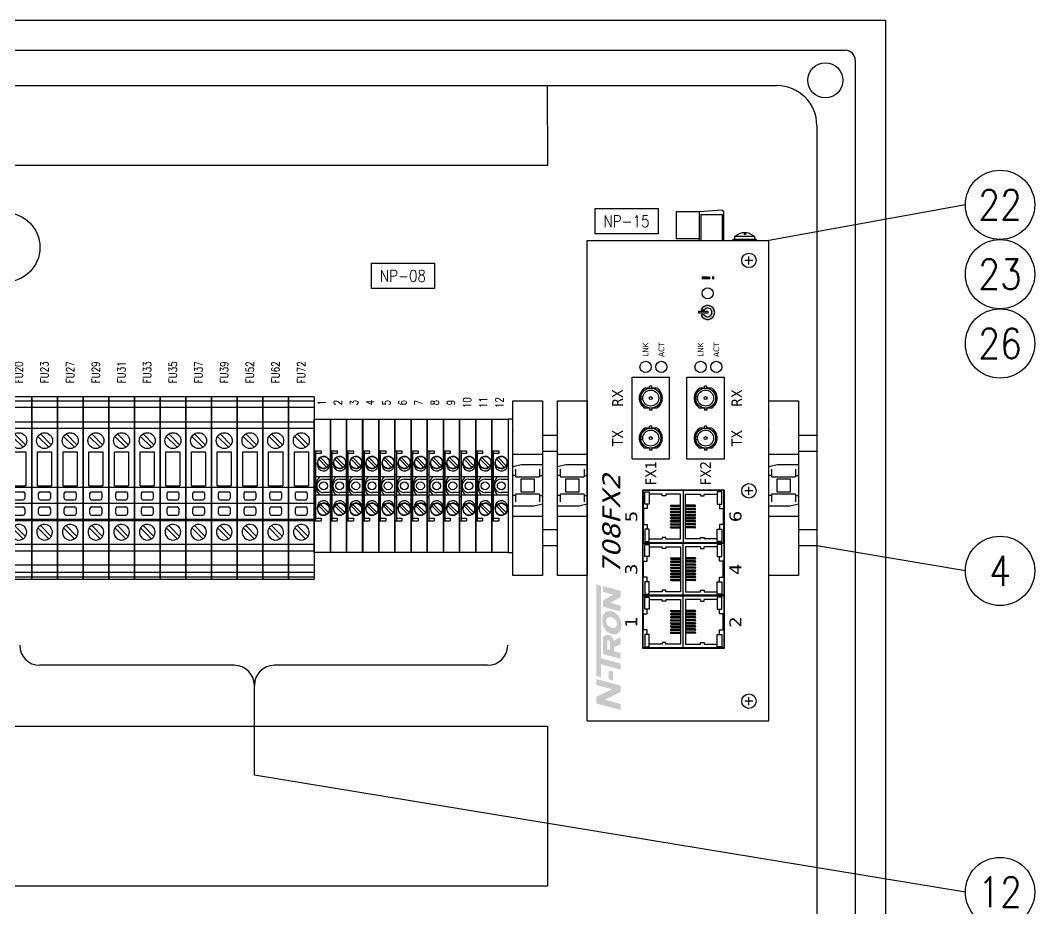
# Model space of a CAD drawing. Header units: inches. Extents: x -4 to 280, y -9 to 35.
# Drawn here: x 45.19 to 57.87, y 18.9 to 30 of the extents above; entities that cross this region are included whole.
import ezdxf
from ezdxf.enums import TextEntityAlignment as Align

# ---------------------------------------------------------------- set-up
doc = ezdxf.new("R2010")
doc.units = ezdxf.units.IN
doc.header["$LTSCALE"] = 0.5
doc.header["$MEASUREMENT"] = 0
doc.linetypes.add('DOT', pattern=[0.25, 0, -0.25])
for name, color, linetype in [('1', 7, 'Continuous'), ('MODEL', 7, 'Continuous'), ('PITEM', 20, 'Continuous'), ('WIRENO', 71, 'Continuous')]:
    doc.layers.add(name, color=color, linetype=linetype)
for name, color, linetype, lineweight in [('G-Anno-Std-Note', 151, 'Continuous', 25), ('G-Anno-Std-Note @ 4', 151, 'Continuous', 25), ('TERM_24VDC', 5, 'Continuous', 5)]:
    doc.layers.add(name, color=color, linetype=linetype, lineweight=lineweight)
doc.styles.add('N-TRON-A', font='tahoma.ttf')
doc.styles.add('Note', font='romans.shx', dxfattribs={"width": 0.75})
doc.styles.add('RomanS', font='romans.shx', dxfattribs={"width": 0.85})
doc.styles.add('WD', font='romans.shx')

# ---------------------------------------------------------------- blocks, each defined once
blk = doc.blocks.new('UK END_STOP')
at = {"layer": '1', "color": 7}
for p, q in [((0, 1.091), (0.373, 1.091)), ((0, -1.091), (0, 1.091)), ((0.373, 1.091), (0.373, -1.091)), ((0.373, 0.418), (0, 0.418)), ((0.104, 0.29), (0, 0.263)), ((0.373, 0.29), (0.104, 0.29)), ((0.039, 0.155), (0, 0.155)), ((0.039, 0.139), (0.039, 0.235)), ((0.039, 0.139), (0.334, 0.139)), ((0.334, 0.235), (0.334, 0.139)), ((0.334, 0.155), (0.373, 0.155)), ((0.104, 0.114), (0.269, 0.114)), ((0.104, -0.051), (0.104, 0.114)), ((0.269, 0.114), (0.269, -0.051)), ((0.039, -0.092), (0, -0.092)), ((0.334, -0.076), (0.039, -0.076)), ((0.039, -0.173), (0.039, -0.076)), ((0.269, -0.051), (0.104, -0.051)), ((0.334, -0.076), (0.334, -0.173)), ((0.334, -0.092), (0.373, -0.092)), ((0.269, -0.228), (0, -0.228)), ((0.373, -0.2), (0.269, -0.228)), ((0.373, -0.355), (0, -0.355)), ((0.373, -1.091), (0, -1.091))]:
    blk.add_line(p, q, dxfattribs=at)
at = {"layer": '1', "color": 7, "linetype": 'DOT'}
blk.add_point((0, 0.714), dxfattribs=at)
blk = doc.blocks.new('UK 3 N')
at = {"layer": '1', "color": 7}
for p, q in [((0, 0.436), (0.086, 0.436)), ((0.022, -0.436), (0.022, 0.436)), ((0.086, 0.405), (0.022, 0.405)), ((0.086, 0.436), (0.086, 0.405)), ((0.04, 0.262), (0.04, 0.292)), ((0.159, 0.231), (0.057, 0.333)), ((0.077, 0.353), (0.179, 0.251)), ((0.192, 0.244), (0.192, 0.309)), ((0.022, 0.137), (0, 0.137)), ((0.202, 0.112), (0.022, 0.112)), ((0.033, 0.057), (0.033, -0.057)), ((0.117, 0.085), (0.202, 0.085)), ((0.022, -0.112), (0.202, -0.112)), ((0.202, -0.085), (0.117, -0.085)), ((0, -0.137), (0.022, -0.137)), ((0.159, -0.353), (0.057, -0.251)), ((0.077, -0.231), (0.179, -0.333)), ((0.192, -0.309), (0.192, -0.244)), ((0.04, -0.292), (0.04, -0.262)), ((0, -0.436), (0.086, -0.436)), ((0.022, -0.405), (0.086, -0.405)), ((0.086, -0.405), (0.086, -0.436))]:
    blk.add_line(p, q, dxfattribs=at)
blk.add_lwpolyline([(0, -0.833), (0, 0.833), (0.202, 0.833), (0.202, -0.833)], close=True, dxfattribs=at)
for centre, radius in [((0.118, 0.292), 0.0745), ((0.117, 0), 0.049), ((0.118, -0.292), 0.0745)]:
    blk.add_circle(centre, radius, dxfattribs=at)
for centre, radius, start, end in [((0.117, 0.292), 0.0769, 12.9612, 347.0388), ((0.117, 0.262), 0.0769, 180, 347.0388), ((0.116, 0.039), 0.0843, 120.6312, 167.6192), ((0.117, 0), 0.0852, 90, 167.6908), ((0.117, 0), 0.0852, 192.3092, 270), ((0.116, -0.039), 0.0843, 192.3808, 239.3688), ((0.117, -0.262), 0.0769, 12.9612, 180), ((0.117, -0.292), 0.0769, 12.9612, 347.0388)]:
    blk.add_arc(centre, radius, start, end, dxfattribs=at)
at = {"layer": '1', "color": 7, "linetype": 'DOT'}
blk.add_point((0, 0.686), dxfattribs=at)
blk = doc.blocks.new('WD_WNH')
at = {"linetype": 'Continuous', "style": 'WD', "width": 0.8}
blk.add_attdef('WIRENO', text='', height=0.1, dxfattribs=at).set_placement((0, 0.062), align=Align.CENTER)
at = {"style": 'WD', "flags": 1}
for tag, p in [('W01USER', (0, 0.078)), ('W02USER', (0, 0.07)), ('W03USER', (0, 0.062)), ('W04USER', (0, 0.055)), ('W05USER', (0, 0.047)), ('W06USER', (0, 0.039)), ('W07USER', (0, 0.031)), ('W08USER', (0, 0.023)), ('W09USER', (0, 0.016)), ('W10USER', (0, 0.008))]:
    blk.add_attdef(tag, text='', height=0.005, dxfattribs=at).set_placement(p, align=Align.CENTER)
blk = doc.blocks.new('c3046485')
at = {"color": 7, "linetype": 'Continuous'}
for p, q in [((8.15, 16.3), (0, 16.3)), ((0, 15.1), (8.15, 15.1)), ((8.15, 12.9), (0, 12.9)), ((8.15, 8.31), (0, 8.31)), ((0, 6.34), (8.15, 6.34)), ((1.85, -1.15), (6.3, -1.15)), ((1.85, -11.95), (1.85, -1.15)), ((2.2, -15.88), (2.2, -14.28)), ((2.7, -13.78), (5.45, -13.78)), ((5.95, -14.28), (5.95, -15.88)), ((2.2, -20.73), (2.2, -19.13)), ((2.7, -16.38), (5.45, -16.38)), ((2.7, -18.63), (5.45, -18.63)), ((5.95, -19.13), (5.95, -20.73)), ((2.7, -21.23), (5.45, -21.23)), ((8.15, -22.58), (0, -22.58)), ((8.15, -23.05), (0, -23.05)), ((8.15, -30.54), (0, -30.54)), ((8.15, -37.1), (0, -37.1)), ((0, -40.82), (8.15, -40.82)), ((0, -41.5), (8.15, -41.5))]:
    blk.add_line(p, q, dxfattribs=at)
blk.add_circle((4.07, 2.42), 2.53, dxfattribs=at)
for centre, start, end in [((2.7, -14.28), 90, 180), ((2.7, -15.88), 180, 270), ((5.45, -14.28), 360, 90), ((5.45, -15.88), 270, 360), ((2.7, -19.13), 90, 180), ((5.45, -19.13), 360, 90), ((2.7, -20.73), 180, 270), ((5.45, -20.73), 270, 360)]:
    blk.add_arc(centre, 0.5, start, end, dxfattribs=at)
at = {"layer": '1', "color": 7, "linetype": 'Continuous'}
for p, q in [((0, -32.6), (0, 16.3)), ((8.15, 16.3), (8.15, -32.6)), ((1.96, 3.76), (5.41, 0.31)), ((6.19, 1.09), (2.74, 4.54)), ((6.3, -1.15), (6.3, -11.95)), ((8.15, -12.42), (0, -12.42)), ((1.85, -11.95), (6.3, -11.95)), ((8.15, -17.5), (0, -17.5)), ((1.96, -25.29), (5.41, -28.74)), ((6.19, -27.96), (2.74, -24.51)), ((8.15, -32.6), (0, -32.6)), ((0, -39.36), (0, -32.6)), ((8.15, -32.6), (8.15, -39.36)), ((0, -39.36), (8.15, -39.36)), ((0, -41.5), (0, -39.36)), ((8.15, -39.36), (8.15, -41.5))]:
    blk.add_line(p, q, dxfattribs=at)
for start, end in [(147.7076, 302.2924), (122.2924, 147.7076), (327.7076, 122.2924), (302.2924, 327.7076)]:
    blk.add_arc((4.07, -26.63), 2.5, start, end, dxfattribs=at)
at = {"layer": '1', "color": 7}
blk.add_point((0, 0), dxfattribs=at)
blk = doc.blocks.new('Anno_Circle')
at = {"color": 0, "linetype": 'ByBlock', "lineweight": -2}
blk.add_circle((0, 0), 1.155, dxfattribs=at)
at = {"color": 0, "linetype": 'ByBlock', "lineweight": -2, "style": 'Note', "width": 0.85}
blk.add_attdef('ID', text='', height=1, dxfattribs=at).set_placement((0, 0), align=Align.MIDDLE)
blk = doc.blocks.new('ADHESIVENAMEPLATE')
blk.add_lwpolyline([(40.804, 6.264), (40.017, 6.264), (40.017, 6.579), (40.804, 6.579)], close=True)
at = {"layer": 'PITEM', "style": 'RomanS', "width": 0.85}
blk.add_attdef('NP_NO', text='', height=0.145, dxfattribs=at).set_placement((40.41, 6.422), align=Align.MIDDLE)
blk = doc.blocks.new('A$C67D55CE1')
for p, q in [((-4.438, -0.2075), (-4.438, 0.8125)), ((-4.438, 0.8125), (-2.456, 0.8125)), ((-2.456, 0.8125), (-2.456, -0.2075)), ((-2.456, -0.2075), (-4.438, -0.2075))]:
    blk.add_line(p, q)
blk = doc.blocks.new('N-Tron_708fX2')
h = blk.add_hatch(color=256)
h.paths.add_polyline_path([(0.289, 5.073, 5.699547), (0.289, 5.133), (0.328, 5.133, -3.232288), (0.328, 5.073)])
h.paths.add_polyline_path([(0.258, 5.113), (0.258, 5.093), (0.371, 5.093), (0.371, 5.113)])
h = blk.add_hatch(color=256)
h.paths.add_polyline_path([(-1.02, 0.524), (-1.02, 0.449), (-0.824, 0.396), (-1.02, 0.302), (-1.02, 0.218), (-0.717, 0.137), (-0.717, 0.212), (-0.916, 0.266), (-0.717, 0.362), (-0.717, 0.442)])
h.paths.add_polyline_path([(-0.868, 0.632), (-0.868, 0.519), (-0.813, 0.504), (-0.813, 0.617)])
h.paths.add_polyline_path([(-1.02, 1.707), (-1.02, 0.562), (-0.961, 0.546), (-0.961, 0.707), (-0.717, 0.641), (-0.717, 0.717), (-0.961, 0.782), (-0.961, 1.691)])
h.paths.add_polyline_path([(-0.874, 1.074, 0.493296), (-0.939, 1.024), (-0.939, 0.836), (-0.717, 0.777), (-0.717, 0.849), (-0.796, 0.87), (-0.796, 0.922), (-0.717, 0.958), (-0.717, 1.046), (-0.799, 1.004, 0.269288), (-0.866, 1.072)], flags=17)
h.paths.add_polyline_path([(-0.87, 1.008), (-0.867, 1.008, -0.33932), (-0.849, 0.985), (-0.849, 0.885), (-0.885, 0.894), (-0.885, 0.997, -0.493296)], flags=16)
h.paths.add_polyline_path([(-0.825, 1.37, 0.218114), (-0.906, 1.36, 0.049332), (-0.921, 1.347, 0.057239), (-0.929, 1.335, 0.12181), (-0.945, 1.269), (-0.945, 1.249, 0.149965), (-0.912, 1.141, 0.163242), (-0.828, 1.085), (-0.821, 1.083, 0.134016), (-0.774, 1.083, 0.092934), (-0.753, 1.093, 0.128777), (-0.718, 1.137, 0.055448), (-0.714, 1.15, 0.10417), (-0.715, 1.254, 0.247324)])
h.paths.add_polyline_path([(-0.864, 1.296, -0.154348), (-0.819, 1.29, -0.133963), (-0.774, 1.253, -0.120078), (-0.764, 1.228, -0.095581), (-0.766, 1.191, -0.303317), (-0.798, 1.162, -0.138452), (-0.845, 1.171, -0.150649), (-0.882, 1.202, -0.07291), (-0.894, 1.228, -0.126618), (-0.895, 1.261, -0.255653)], flags=16)
h.paths.add_polyline_path([(-0.939, 1.685), (-0.939, 1.613), (-0.808, 1.577), (-0.939, 1.505), (-0.939, 1.428), (-0.717, 1.368), (-0.717, 1.441), (-0.846, 1.475), (-0.717, 1.547), (-0.717, 1.625)], flags=17)
at = {"linetype": 'Continuous'}
for p, q in [((-0.025, 6.361), (-0.025, 6.025)), ((0.265, 6.361), (-0.025, 6.361)), ((0.55, 6.379), (0.265, 6.361)), ((0.265, 6.361), (0.265, 6)), ((0.55, 6.379), (0.57, 6.359)), ((0.57, 6.359), (0.57, 6)), ((0.285, 6.325), (0.285, 6)), ((0.285, 6.325), (0.55, 6.325)), ((0.55, 6.325), (0.55, 6)), ((0.825, 6.099), (0.825, 6.077)), ((0.842, 6.099), (0.842, 6.077)), ((0.689, 6.018), (0.978, 6.018)), ((0.689, 6), (0.689, 6.018)), ((0.696, 6), (0.696, 6.018)), ((0.715, 6.055), (0.952, 6.055)), ((0.72, 6), (0.72, 6.018)), ((0.725, 6.018), (0.942, 6.018)), ((0.741, 6), (0.741, 6.018)), ((0.781, 6), (0.781, 6.018)), ((0.81, 6), (0.81, 6.018)), ((0.842, 6.077), (0.825, 6.077)), ((0.857, 6), (0.857, 6.018)), ((0.886, 6), (0.886, 6.018)), ((0.926, 6), (0.926, 6.018)), ((0.947, 6), (0.947, 6.018)), ((0.971, 6), (0.971, 6.018)), ((0.978, 6.018), (0.978, 6)), ((-0.355, 4.157), (-0.355, 4.183)), ((-0.325, 4.183), (-0.355, 4.183)), ((-0.325, 4.157), (-0.325, 4.183)), ((0.33, 4.157), (0.33, 4.183)), ((0.36, 4.183), (0.33, 4.183)), ((0.36, 4.157), (0.36, 4.183)), ((-0.355, 4.158), (-0.413, 4.158)), ((-0.266, 4.158), (-0.325, 4.158)), ((0.33, 4.158), (0.271, 4.158)), ((0.418, 4.158), (0.36, 4.158)), ((-0.438, 4.048), (-0.464, 4.048)), ((-0.438, 4.018), (-0.464, 4.018)), ((0.246, 4.048), (0.221, 4.048)), ((0.246, 4.018), (0.221, 4.018)), ((-0.355, 3.908), (-0.413, 3.908)), ((-0.355, 3.909), (-0.355, 3.883)), ((-0.325, 3.883), (-0.355, 3.883)), ((-0.325, 3.909), (-0.325, 3.883)), ((-0.266, 3.908), (-0.325, 3.908)), ((0.33, 3.908), (0.271, 3.908)), ((0.33, 3.909), (0.33, 3.883)), ((0.36, 3.883), (0.33, 3.883)), ((0.36, 3.909), (0.36, 3.883)), ((0.418, 3.908), (0.36, 3.908)), ((-0.355, 3.657), (-0.355, 3.683)), ((-0.325, 3.683), (-0.355, 3.683)), ((-0.325, 3.657), (-0.325, 3.683)), ((0.33, 3.657), (0.33, 3.683)), ((0.36, 3.683), (0.33, 3.683)), ((0.36, 3.657), (0.36, 3.683)), ((-0.355, 3.658), (-0.413, 3.658)), ((-0.266, 3.658), (-0.325, 3.658)), ((0.33, 3.658), (0.271, 3.658)), ((0.418, 3.658), (0.36, 3.658)), ((-0.438, 3.548), (-0.464, 3.548)), ((-0.438, 3.518), (-0.464, 3.518)), ((0.246, 3.548), (0.221, 3.548)), ((0.246, 3.518), (0.221, 3.518)), ((-0.355, 3.408), (-0.413, 3.408)), ((-0.355, 3.409), (-0.355, 3.383)), ((-0.325, 3.383), (-0.355, 3.383)), ((-0.325, 3.409), (-0.325, 3.383)), ((-0.266, 3.408), (-0.325, 3.408)), ((0.33, 3.408), (0.271, 3.408)), ((0.33, 3.409), (0.33, 3.383)), ((0.36, 3.383), (0.33, 3.383)), ((0.36, 3.409), (0.36, 3.383)), ((0.418, 3.408), (0.36, 3.408)), ((0.063, 2.877), (0.063, 2.228)), ((-0.092, 2.685), (-0.092, 2.69)), ((-0.087, 2.695), (0.033, 2.695)), ((-0.087, 2.68), (0.033, 2.68)), ((0.213, 2.695), (0.093, 2.695)), ((0.213, 2.68), (0.093, 2.68)), ((0.218, 2.685), (0.218, 2.69)), ((-0.092, 2.646), (-0.092, 2.651)), ((-0.092, 2.608), (-0.092, 2.613)), ((-0.092, 2.569), (-0.092, 2.574)), ((-0.092, 2.531), (-0.092, 2.536)), ((-0.087, 2.656), (0.033, 2.656)), ((-0.087, 2.641), (0.033, 2.641)), ((-0.087, 2.618), (0.033, 2.618)), ((-0.087, 2.603), (0.033, 2.603)), ((-0.087, 2.579), (0.033, 2.579)), ((-0.087, 2.564), (0.033, 2.564)), ((-0.087, 2.541), (0.033, 2.541)), ((0.213, 2.656), (0.093, 2.656)), ((0.213, 2.641), (0.093, 2.641)), ((0.213, 2.618), (0.093, 2.618)), ((0.213, 2.603), (0.093, 2.603)), ((0.213, 2.579), (0.093, 2.579)), ((0.213, 2.564), (0.093, 2.564)), ((0.213, 2.541), (0.093, 2.541)), ((0.218, 2.646), (0.218, 2.651)), ((0.218, 2.608), (0.218, 2.613)), ((0.218, 2.569), (0.218, 2.574)), ((0.218, 2.531), (0.218, 2.536)), ((-0.092, 2.493), (-0.092, 2.498)), ((-0.092, 2.454), (-0.092, 2.459)), ((-0.092, 2.416), (-0.092, 2.421)), ((-0.087, 2.526), (0.033, 2.526)), ((-0.087, 2.503), (0.033, 2.503)), ((-0.087, 2.488), (0.033, 2.488)), ((-0.087, 2.464), (0.033, 2.464)), ((-0.087, 2.449), (0.033, 2.449)), ((-0.087, 2.426), (0.033, 2.426)), ((-0.087, 2.411), (0.033, 2.411)), ((0.213, 2.526), (0.093, 2.526)), ((0.213, 2.503), (0.093, 2.503)), ((0.213, 2.488), (0.093, 2.488)), ((0.213, 2.464), (0.093, 2.464)), ((0.213, 2.449), (0.093, 2.449)), ((0.213, 2.426), (0.093, 2.426)), ((0.213, 2.411), (0.093, 2.411)), ((0.218, 2.493), (0.218, 2.498)), ((0.218, 2.454), (0.218, 2.459)), ((0.218, 2.416), (0.218, 2.421)), ((0.063, 1.571), (0.063, 2.22)), ((-0.092, 2.032), (-0.092, 2.027)), ((-0.087, 2.037), (0.033, 2.037)), ((0.213, 2.037), (0.093, 2.037)), ((0.218, 2.032), (0.218, 2.027)), ((-0.092, 1.994), (-0.092, 1.989)), ((-0.092, 1.955), (-0.092, 1.95)), ((-0.092, 1.917), (-0.092, 1.912)), ((-0.087, 2.022), (0.033, 2.022)), ((-0.087, 1.999), (0.033, 1.999)), ((-0.087, 1.984), (0.033, 1.984)), ((-0.087, 1.96), (0.033, 1.96)), ((-0.087, 1.945), (0.033, 1.945)), ((-0.087, 1.922), (0.033, 1.922)), ((-0.087, 1.907), (0.033, 1.907)), ((0.213, 2.022), (0.093, 2.022)), ((0.213, 1.999), (0.093, 1.999)), ((0.213, 1.984), (0.093, 1.984)), ((0.213, 1.96), (0.093, 1.96)), ((0.213, 1.945), (0.093, 1.945)), ((0.213, 1.922), (0.093, 1.922)), ((0.213, 1.907), (0.093, 1.907)), ((0.218, 1.994), (0.218, 1.989)), ((0.218, 1.955), (0.218, 1.95)), ((0.218, 1.917), (0.218, 1.912)), ((-0.092, 1.879), (-0.092, 1.874)), ((-0.092, 1.84), (-0.092, 1.835)), ((-0.092, 1.802), (-0.092, 1.797)), ((-0.087, 1.884), (0.033, 1.884)), ((-0.087, 1.869), (0.033, 1.869)), ((-0.087, 1.845), (0.033, 1.845)), ((-0.087, 1.83), (0.033, 1.83)), ((-0.087, 1.807), (0.033, 1.807)), ((-0.087, 1.792), (0.033, 1.792)), ((0.213, 1.884), (0.093, 1.884)), ((0.213, 1.869), (0.093, 1.869)), ((0.213, 1.845), (0.093, 1.845)), ((0.213, 1.83), (0.093, 1.83)), ((0.213, 1.807), (0.093, 1.807)), ((0.213, 1.792), (0.093, 1.792)), ((0.218, 1.879), (0.218, 1.874)), ((0.218, 1.84), (0.218, 1.835)), ((0.218, 1.802), (0.218, 1.797)), ((-0.092, 1.763), (-0.092, 1.758)), ((-0.087, 1.768), (0.033, 1.768)), ((-0.087, 1.753), (0.033, 1.753)), ((0.213, 1.768), (0.093, 1.768)), ((0.213, 1.753), (0.093, 1.753)), ((0.218, 1.763), (0.218, 1.758)), ((0.063, 0.913), (0.063, 1.562)), ((-0.092, 1.375), (-0.092, 1.37)), ((-0.092, 1.336), (-0.092, 1.331)), ((-0.092, 1.298), (-0.092, 1.293)), ((-0.087, 1.38), (0.033, 1.38)), ((-0.087, 1.365), (0.033, 1.365)), ((-0.087, 1.341), (0.033, 1.341)), ((-0.087, 1.326), (0.033, 1.326)), ((-0.087, 1.303), (0.033, 1.303)), ((-0.087, 1.288), (0.033, 1.288)), ((0.213, 1.38), (0.093, 1.38)), ((0.213, 1.365), (0.093, 1.365)), ((0.213, 1.341), (0.093, 1.341)), ((0.213, 1.326), (0.093, 1.326)), ((0.213, 1.303), (0.093, 1.303)), ((0.213, 1.288), (0.093, 1.288)), ((0.218, 1.375), (0.218, 1.37)), ((0.218, 1.336), (0.218, 1.331)), ((0.218, 1.298), (0.218, 1.293)), ((-0.092, 1.259), (-0.092, 1.254)), ((-0.092, 1.221), (-0.092, 1.216)), ((-0.092, 1.183), (-0.092, 1.178)), ((-0.092, 1.144), (-0.092, 1.139)), ((-0.087, 1.264), (0.033, 1.264)), ((-0.087, 1.249), (0.033, 1.249)), ((-0.087, 1.226), (0.033, 1.226)), ((-0.087, 1.211), (0.033, 1.211)), ((-0.087, 1.188), (0.033, 1.188)), ((-0.087, 1.173), (0.033, 1.173)), ((-0.087, 1.149), (0.033, 1.149)), ((0.213, 1.264), (0.093, 1.264)), ((0.213, 1.249), (0.093, 1.249)), ((0.213, 1.226), (0.093, 1.226)), ((0.213, 1.211), (0.093, 1.211)), ((0.213, 1.188), (0.093, 1.188)), ((0.213, 1.173), (0.093, 1.173)), ((0.213, 1.149), (0.093, 1.149)), ((0.218, 1.259), (0.218, 1.254)), ((0.218, 1.221), (0.218, 1.216)), ((0.218, 1.183), (0.218, 1.178)), ((0.218, 1.144), (0.218, 1.139)), ((-0.092, 1.106), (-0.092, 1.101)), ((-0.087, 1.134), (0.033, 1.134)), ((-0.087, 1.111), (0.033, 1.111)), ((-0.087, 1.096), (0.033, 1.096)), ((0.213, 1.134), (0.093, 1.134)), ((0.213, 1.111), (0.093, 1.111)), ((0.213, 1.096), (0.093, 1.096)), ((0.218, 1.106), (0.218, 1.101))]:
    blk.add_line(p, q, dxfattribs=at)
for p, q in [((-1.133, 6), (1.133, 6)), ((-1.133, 0), (-1.133, 6)), ((-0.025, 6.025), (0.265, 6.025)), ((1.133, 0), (1.133, 6)), ((0.935, 5.753), (0.837, 5.753)), ((0.886, 5.704), (0.886, 5.802)), ((0.371, 5.113), (0.258, 5.113)), ((0.258, 5.113), (0.258, 5.093)), ((0.371, 5.093), (0.258, 5.093)), ((0.328, 5.133), (0.289, 5.133)), ((0.328, 5.073), (0.289, 5.073)), ((0.371, 5.113), (0.371, 5.093)), ((-0.574, 4.293), (-0.106, 4.293)), ((-0.574, 3.273), (-0.574, 4.293)), ((-0.106, 3.273), (-0.106, 4.293)), ((0.111, 4.293), (0.579, 4.293)), ((0.111, 3.273), (0.111, 4.293)), ((0.579, 3.273), (0.579, 4.293)), ((-0.574, 3.273), (-0.106, 3.273)), ((0.111, 3.273), (0.579, 3.273)), ((0.886, 2.826), (0.886, 2.924)), ((0.935, 2.875), (0.837, 2.875)), ((0.886, 0.198), (0.886, 0.296)), ((0.935, 0.247), (0.837, 0.247)), ((-1.133, 0), (1.133, 0))]:
    blk.add_line(p, q)
for points in [[(0.571, 2.877), (-0.434, 2.877), (-0.434, 2.228), (0.571, 2.228)], [(0.571, 1.571), (-0.434, 1.571), (-0.434, 2.22), (0.571, 2.22)], [(0.571, 0.913), (-0.434, 0.913), (-0.434, 1.562), (0.571, 1.562)]]:
    blk.add_lwpolyline(points, close=True)
for points in [[(-0.414, 2.71), (-0.414, 2.863), (-0.359, 2.863), (-0.359, 2.71)], [(0.546, 2.71), (0.546, 2.863), (0.491, 2.863), (0.491, 2.71)], [(-0.414, 2.395), (-0.414, 2.243), (-0.359, 2.243), (-0.359, 2.395)], [(0.546, 2.395), (0.546, 2.243), (0.491, 2.243), (0.491, 2.395)], [(-0.414, 2.053), (-0.414, 2.205), (-0.359, 2.205), (-0.359, 2.053)], [(0.546, 2.053), (0.546, 2.205), (0.491, 2.205), (0.491, 2.053)], [(-0.414, 1.738), (-0.414, 1.585), (-0.359, 1.585), (-0.359, 1.738)], [(0.546, 1.738), (0.546, 1.585), (0.491, 1.585), (0.491, 1.738)], [(-0.414, 1.395), (-0.414, 1.548), (-0.359, 1.548), (-0.359, 1.395)], [(0.546, 1.395), (0.546, 1.548), (0.491, 1.548), (0.491, 1.395)], [(-0.414, 1.08), (-0.414, 0.928), (-0.359, 0.928), (-0.359, 1.08)], [(0.546, 1.08), (0.546, 0.928), (0.491, 0.928), (0.491, 1.08)]]:
    blk.add_lwpolyline(points, close=True, dxfattribs=at)
for points in [[(-0.197, 2.833), (-0.359, 2.833)], [(-0.152, 2.833), (-0.152, 2.813), (-0.197, 2.813), (-0.197, 2.833)], [(-0.152, 2.273), (0.033, 2.273), (0.033, 2.833), (-0.152, 2.833)], [(0.283, 2.273), (0.093, 2.273), (0.093, 2.833), (0.283, 2.833)], [(0.283, 2.833), (0.283, 2.813), (0.328, 2.813), (0.328, 2.833)], [(0.328, 2.833), (0.491, 2.833)], [(-0.387, 2.71), (-0.387, 2.653), (-0.432, 2.653), (-0.432, 2.453), (-0.387, 2.453), (-0.387, 2.395)], [(0.518, 2.71), (0.518, 2.653), (0.563, 2.653), (0.563, 2.453), (0.518, 2.453), (0.518, 2.395)], [(-0.152, 2.273), (-0.152, 2.293), (-0.197, 2.293), (-0.197, 2.273)], [(0.283, 2.273), (0.283, 2.293), (0.328, 2.293), (0.328, 2.273)], [(-0.359, 2.273), (-0.197, 2.273)], [(-0.359, 2.175), (-0.197, 2.175)], [(-0.152, 2.175), (-0.152, 2.155), (-0.197, 2.155), (-0.197, 2.175)], [(-0.152, 2.175), (0.033, 2.175), (0.033, 1.615), (-0.152, 1.615)], [(0.283, 2.175), (0.093, 2.175), (0.093, 1.615), (0.283, 1.615)], [(0.283, 2.175), (0.283, 2.155), (0.328, 2.155), (0.328, 2.175)], [(0.491, 2.273), (0.328, 2.273)], [(0.491, 2.175), (0.328, 2.175)], [(-0.387, 1.738), (-0.387, 1.795), (-0.432, 1.795), (-0.432, 1.995), (-0.387, 1.995), (-0.387, 2.053)], [(0.518, 1.738), (0.518, 1.795), (0.563, 1.795), (0.563, 1.995), (0.518, 1.995), (0.518, 2.053)], [(-0.197, 1.615), (-0.359, 1.615)], [(-0.152, 1.615), (-0.152, 1.635), (-0.197, 1.635), (-0.197, 1.615)], [(0.283, 1.615), (0.283, 1.635), (0.328, 1.635), (0.328, 1.615)], [(0.328, 1.615), (0.491, 1.615)], [(-0.387, 1.08), (-0.387, 1.138), (-0.432, 1.138), (-0.432, 1.338), (-0.387, 1.338), (-0.387, 1.395)], [(-0.359, 1.518), (-0.197, 1.518)], [(-0.152, 1.518), (-0.152, 1.498), (-0.197, 1.498), (-0.197, 1.518)], [(-0.152, 1.518), (0.033, 1.518), (0.033, 0.958), (-0.152, 0.958)], [(0.283, 1.518), (0.093, 1.518), (0.093, 0.958), (0.283, 0.958)], [(0.283, 1.518), (0.283, 1.498), (0.328, 1.498), (0.328, 1.518)], [(0.491, 1.518), (0.328, 1.518)], [(0.518, 1.08), (0.518, 1.138), (0.563, 1.138), (0.563, 1.338), (0.518, 1.338), (0.518, 1.395)], [(-0.197, 0.958), (-0.359, 0.958)], [(-0.152, 0.958), (-0.152, 0.978), (-0.197, 0.978), (-0.197, 0.958)], [(0.283, 0.958), (0.283, 0.978), (0.328, 0.978), (0.328, 0.958)], [(0.328, 0.958), (0.491, 0.958)]]:
    blk.add_lwpolyline(points, dxfattribs=at)
for centre, radius in [((0.886, 5.753), 0.09), ((0.371, 5.342), 0.07), ((-0.405, 4.423), 0.07), ((-0.208, 4.423), 0.07), ((0.282, 4.423), 0.07), ((0.479, 4.423), 0.07), ((0.886, 2.875), 0.09), ((0.886, 0.247), 0.09)]:
    blk.add_circle(centre, radius)
for centre, radius in [((-0.34, 4.033), 0.125), ((-0.34, 4.033), 0.1), ((0.345, 4.033), 0.125), ((0.345, 4.033), 0.1), ((-0.34, 4.033), 0.0185), ((0.345, 4.033), 0.0185), ((-0.34, 3.533), 0.125), ((-0.34, 3.533), 0.1), ((-0.34, 3.533), 0.0185), ((0.345, 3.533), 0.125), ((0.345, 3.533), 0.1), ((0.345, 3.533), 0.0185)]:
    blk.add_circle(centre, radius, dxfattribs=at)
for centre, radius, start, end in [((0.833, 5.917), 0.182, 49.4408, 130.5592), ((0.725, 6.038), 0.02, 120.3492, 270), ((0.942, 6.038), 0.02, 270, 59.6508), ((-0.34, 4.033), 0.145, 120.4503, 239.5497), ((-0.311, 4.03), 0.163, 128.5577, 220.987), ((-0.34, 4.033), 0.145, 300.4503, 59.5497), ((-0.368, 4.036), 0.163, 308.5577, 40.987), ((0.345, 4.033), 0.145, 120.4503, 239.5497), ((0.373, 4.03), 0.163, 128.5577, 220.987), ((0.345, 4.033), 0.145, 300.4503, 59.5497), ((0.317, 4.036), 0.163, 308.5577, 40.987), ((-0.34, 3.533), 0.145, 120.4503, 239.5497), ((-0.311, 3.53), 0.163, 128.5577, 220.987), ((-0.34, 3.533), 0.145, 300.4503, 59.5497), ((-0.368, 3.536), 0.163, 308.5577, 40.987), ((0.345, 3.533), 0.145, 120.4503, 239.5497), ((0.373, 3.53), 0.163, 128.5577, 220.987), ((0.345, 3.533), 0.145, 300.4503, 59.5497), ((0.317, 3.536), 0.163, 308.5577, 40.987), ((-0.087, 2.69), 0.005, 90, 180), ((-0.087, 2.685), 0.005, 180, 270), ((0.213, 2.69), 0.005, 0, 90), ((0.213, 2.685), 0.005, 270, 0), ((-0.087, 2.651), 0.005, 90, 180), ((-0.087, 2.646), 0.005, 180, 270), ((-0.087, 2.613), 0.005, 90, 180), ((-0.087, 2.608), 0.005, 180, 270), ((-0.087, 2.574), 0.005, 90, 180), ((-0.087, 2.569), 0.005, 180, 270), ((-0.087, 2.536), 0.005, 90, 180), ((0.213, 2.651), 0.005, 0, 90), ((0.213, 2.646), 0.005, 270, 0), ((0.213, 2.613), 0.005, 0, 90), ((0.213, 2.608), 0.005, 270, 0), ((0.213, 2.574), 0.005, 0, 90), ((0.213, 2.569), 0.005, 270, 0), ((0.213, 2.536), 0.005, 0, 90), ((-0.087, 2.531), 0.005, 180, 270), ((-0.087, 2.498), 0.005, 90, 180), ((-0.087, 2.493), 0.005, 180, 270), ((-0.087, 2.459), 0.005, 90, 180), ((-0.087, 2.454), 0.005, 180, 270), ((-0.087, 2.421), 0.005, 90, 180), ((-0.087, 2.416), 0.005, 180, 270), ((0.213, 2.531), 0.005, 270, 0), ((0.213, 2.498), 0.005, 0, 90), ((0.213, 2.493), 0.005, 270, 0), ((0.213, 2.459), 0.005, 0, 90), ((0.213, 2.454), 0.005, 270, 0), ((0.213, 2.421), 0.005, 0, 90), ((0.213, 2.416), 0.005, 270, 0), ((-0.087, 2.032), 0.005, 90, 180), ((0.213, 2.032), 0.005, 0, 90), ((-0.087, 2.027), 0.005, 180, 270), ((-0.087, 1.994), 0.005, 90, 180), ((-0.087, 1.989), 0.005, 180, 270), ((-0.087, 1.955), 0.005, 90, 180), ((-0.087, 1.95), 0.005, 180, 270), ((-0.087, 1.917), 0.005, 90, 180), ((-0.087, 1.912), 0.005, 180, 270), ((0.213, 2.027), 0.005, 270, 0), ((0.213, 1.994), 0.005, 0, 90), ((0.213, 1.989), 0.005, 270, 0), ((0.213, 1.955), 0.005, 0, 90), ((0.213, 1.95), 0.005, 270, 0), ((0.213, 1.917), 0.005, 0, 90), ((0.213, 1.912), 0.005, 270, 0), ((-0.087, 1.879), 0.005, 90, 180), ((-0.087, 1.874), 0.005, 180, 270), ((-0.087, 1.84), 0.005, 90, 180), ((-0.087, 1.835), 0.005, 180, 270), ((-0.087, 1.802), 0.005, 90, 180), ((-0.087, 1.797), 0.005, 180, 270), ((0.213, 1.879), 0.005, 0, 90), ((0.213, 1.874), 0.005, 270, 0), ((0.213, 1.84), 0.005, 0, 90), ((0.213, 1.835), 0.005, 270, 0), ((0.213, 1.802), 0.005, 0, 90), ((0.213, 1.797), 0.005, 270, 0), ((-0.087, 1.763), 0.005, 90, 180), ((-0.087, 1.758), 0.005, 180, 270), ((0.213, 1.763), 0.005, 0, 90), ((0.213, 1.758), 0.005, 270, 0), ((-0.087, 1.375), 0.005, 90, 180), ((-0.087, 1.37), 0.005, 180, 270), ((-0.087, 1.336), 0.005, 90, 180), ((-0.087, 1.331), 0.005, 180, 270), ((-0.087, 1.298), 0.005, 90, 180), ((-0.087, 1.293), 0.005, 180, 270), ((0.213, 1.375), 0.005, 0, 90), ((0.213, 1.37), 0.005, 270, 0), ((0.213, 1.336), 0.005, 0, 90), ((0.213, 1.331), 0.005, 270, 0), ((0.213, 1.298), 0.005, 0, 90), ((0.213, 1.293), 0.005, 270, 0), ((-0.087, 1.259), 0.005, 90, 180), ((-0.087, 1.254), 0.005, 180, 270), ((-0.087, 1.221), 0.005, 90, 180), ((-0.087, 1.216), 0.005, 180, 270), ((-0.087, 1.183), 0.005, 90, 180), ((-0.087, 1.178), 0.005, 180, 270), ((-0.087, 1.144), 0.005, 90, 180), ((0.213, 1.259), 0.005, 0, 90), ((0.213, 1.254), 0.005, 270, 0), ((0.213, 1.221), 0.005, 0, 90), ((0.213, 1.216), 0.005, 270, 0), ((0.213, 1.183), 0.005, 0, 90), ((0.213, 1.178), 0.005, 270, 0), ((0.213, 1.144), 0.005, 0, 90), ((-0.087, 1.139), 0.005, 180, 270), ((-0.087, 1.106), 0.005, 90, 180), ((-0.087, 1.101), 0.005, 180, 270), ((0.213, 1.139), 0.005, 270, 0), ((0.213, 1.106), 0.005, 0, 90), ((0.213, 1.101), 0.005, 270, 0)]:
    blk.add_arc(centre, radius, start, end, dxfattribs=at)
for radius, start, end in [(0.0881, 199.9028, 160.0972), (0.0531, 214.3819, 145.6181)]:
    blk.add_arc((0.371, 5.103), radius, start, end)
at = {"rotation": 90}
blk.add_blockref('A$C67D55CE1', (0.371, 5.342), dxfattribs=at)
at = {"style": 'N-TRON-A'}
for s, height, width, p in [('!', 0.16, 2, (0.374, 5.534)), ('LNK', 0.0703, 1.1, (-0.405, 4.638)), ('ACT', 0.0703, 1.1, (-0.208, 4.638)), ('LNK', 0.0703, 1.1, (0.282, 4.638)), ('ACT', 0.0703, 1.1, (0.479, 4.638)), ('5', 0.15, 1.25, (-0.585, 2.554)), ('6', 0.15, 1.25, (0.717, 2.554)), ('3', 0.15, 1.25, (-0.585, 1.895)), ('4', 0.15, 1.25, (0.717, 1.895)), ('1', 0.15, 1.25, (-0.585, 1.236)), ('2', 0.15, 1.25, (0.717, 1.236))]:
    blk.add_text(s, height=height, rotation=90, dxfattribs=dict(at, width=width)).set_placement(p, align=Align.MIDDLE_CENTER)
for s, p in [('RX', (-0.756, 4.033)), ('RX', (0.734, 4.033)), ('TX', (-0.756, 3.533)), ('TX', (0.734, 3.533)), ('FX1', (-0.34, 3.095)), ('FX2', (0.345, 3.095))]:
    blk.add_text(s, height=0.135, rotation=90, dxfattribs=at).set_placement(p, align=Align.MIDDLE_CENTER)
at = {"style": 'N-TRON-A', "oblique": 15, "width": 1.25}
blk.add_text('708FX2', height=0.2236, rotation=90, dxfattribs=at).set_placement((-0.654, 1.832), align=Align.BOTTOM_LEFT)

msp = doc.modelspace()

# ---------------------------------------------------------------- linework, layer by layer
for p, q in [((51.90325, 24.81339), (51.71796, 24.81339)), ((55.14421, 24.81339), (54.91562, 24.81339)), ((51.90325, 24.61339), (51.71796, 24.61339)), ((55.14421, 24.61339), (54.91562, 24.61339)), ((51.90325, 23.63339), (51.71796, 23.63339)), ((55.14421, 23.63339), (54.91562, 23.63339)), ((51.90325, 23.43339), (51.71796, 23.43339)), ((55.14421, 23.43339), (54.91562, 23.43339))]:
    msp.add_line(p, q)
for points in [[(32.94421, 29.18415), (51.77498, 29.18415), (51.77824, 28.18415), (32.94421, 28.18415)], [(51.77824, 19.18297), (32.94421, 19.18297), (32.94421, 21.18297), (51.77824, 21.18297)]]:
    msp.add_lwpolyline(points, close=True)
at = {"layer": '1', "color": 7}
msp.add_lwpolyline([(51.28596, 25.01695), (51.28596, 23.35134), (51.34517, 23.35134), (51.34517, 25.01695)], close=True, dxfattribs=at)
at = {"layer": 'G-Anno-Std-Note'}
for p, q in [((57, 27.69459), (54.54283, 27.24721)), ((57, 23.12232), (55.14421, 23.43339)), ((47.86612, 21.94211), (45.43495, 21.94211)), ((51.03124, 21.94211), (48.36612, 21.94211)), ((48.11612, 20.57102), (48.11612, 21.70095)), ((57, 19.10993), (48.11612, 20.57102))]:
    msp.add_line(p, q, dxfattribs=at)
for centre, start, end in [((45.43495, 22.19211), 180, 270), ((51.03124, 22.19211), 270, 0), ((47.86612, 21.69211), 0, 90), ((48.36612, 21.69211), 90, 180)]:
    msp.add_arc(centre, 0.25, start, end, dxfattribs=at)
at = {"layer": 'MODEL'}
for p, q in [((32, 29.99987), (56, 29.99987)), ((56, 29.99987), (56, 0.00013)), ((32.5, 29.62487), (55.5, 29.62487)), ((55.625, 29.49987), (55.625, 0.50013)), ((33.44421, 29.18415), (54.64421, 29.18415)), ((55.14421, 28.68415), (55.14421, 1.48415))]:
    msp.add_line(p, q, dxfattribs=at)
msp.add_circle((55.25, 29.24987), 0.21875, dxfattribs=at)
for centre, radius in [((55.5, 29.49987), 0.125), ((54.64421, 28.68415), 0.5)]:
    msp.add_arc(centre, radius, 0, 90, dxfattribs=at)

# ---------------------------------------------------------------- block references
for p, values in [((12.35576, 21.06774), {'NP_NO': 'NP-15'}), ((9.5619, 20.38483), {'NP_NO': 'NP-08'})]:
    msp.add_blockref('ADHESIVENAMEPLATE', p).add_auto_attribs(values)
for name, p in [('N-Tron_708fX2', (53.40943, 21.24721)), ('UK END_STOP', (51.34517, 24.15701)), ('UK END_STOP', (51.90325, 24.15701)), ('UK END_STOP', (54.54283, 24.15701))]:
    msp.add_blockref(name, p)
at = {"xscale": 0.03937000000000523, "yscale": 0.03937000000000523, "zscale": 0.03937000000000523}
for p in [(45.01359, 24.6535), (45.33446, 24.6535), (45.65532, 24.6535), (45.97619, 24.6535), (46.29705, 24.6535), (46.61792, 24.6535), (46.93878, 24.6535), (47.25965, 24.6535), (47.58051, 24.6535), (47.90138, 24.6535), (48.22225, 24.6535), (48.54311, 24.6535)]:
    msp.add_blockref('c3046485', p, dxfattribs=at)
at = {"layer": 'G-Anno-Std-Note @ 4', "xscale": 0.375, "yscale": 0.375, "zscale": 0.375}
for p, values in [((57.43307, 27.69459), {'ID': '22'}), ((45.00369, 27.1633), {'ID': '9'}), ((57.43307, 26.82845), {'ID': '23'}), ((57.43307, 25.96232), {'ID': '26'}), ((57.43307, 23.12232), {'ID': '4'}), ((57.43307, 19.10993), {'ID': '12'})]:
    msp.add_blockref('Anno_Circle', p, dxfattribs=at).add_auto_attribs(values)
at = {"layer": 'TERM_24VDC', "color": 5}
for p in [(48.86398, 24.18415), (49.06581, 24.18415), (49.26764, 24.18415), (49.46947, 24.18415), (49.6713, 24.18415), (49.87313, 24.18415), (50.07497, 24.18415), (50.2768, 24.18415), (50.47863, 24.18415), (50.68046, 24.18415), (50.88229, 24.18415), (51.08412, 24.18415)]:
    msp.add_blockref('UK 3 N', p, dxfattribs=at)
at = {"layer": 'WIRENO'}
ref = msp.add_blockref('WD_WNH', (45.28503, 25.60203, 0.87467), dxfattribs=dict(at, rotation=90))
ref.add_attrib('WIRENO', 'FU20', dxfattribs={"linetype": 'Continuous', "height": 0.1, "rotation": 90, "style": 'WD', "width": 0.8}).set_placement((45.22253, 25.60203, 0.87467), align=Align.CENTER)
ref = msp.add_blockref('WD_WNH', (45.6059, 25.60203, 0.87467), dxfattribs=dict(at, rotation=90))
ref.add_attrib('WIRENO', 'FU23', dxfattribs={"linetype": 'Continuous', "height": 0.1, "rotation": 90, "style": 'WD', "width": 0.8}).set_placement((45.5434, 25.60203, 0.87467), align=Align.CENTER)
ref = msp.add_blockref('WD_WNH', (45.92676, 25.60203, 0.87467), dxfattribs=dict(at, rotation=90))
ref.add_attrib('WIRENO', 'FU27', dxfattribs={"linetype": 'Continuous', "height": 0.1, "rotation": 90, "style": 'WD', "width": 0.8}).set_placement((45.86426, 25.60203, 0.87467), align=Align.CENTER)
ref = msp.add_blockref('WD_WNH', (46.24763, 25.60203, 0.87467), dxfattribs=dict(at, rotation=90))
ref.add_attrib('WIRENO', 'FU29', dxfattribs={"linetype": 'Continuous', "height": 0.1, "rotation": 90, "style": 'WD', "width": 0.8}).set_placement((46.18513, 25.60203, 0.87467), align=Align.CENTER)
ref = msp.add_blockref('WD_WNH', (46.56849, 25.60203, 0.87467), dxfattribs=dict(at, rotation=90))
ref.add_attrib('WIRENO', 'FU31', dxfattribs={"linetype": 'Continuous', "height": 0.1, "rotation": 90, "style": 'WD', "width": 0.8}).set_placement((46.50599, 25.60203, 0.87467), align=Align.CENTER)
ref = msp.add_blockref('WD_WNH', (46.88936, 25.60203, 0.87467), dxfattribs=dict(at, rotation=90))
ref.add_attrib('WIRENO', 'FU33', dxfattribs={"linetype": 'Continuous', "height": 0.1, "rotation": 90, "style": 'WD', "width": 0.8}).set_placement((46.82686, 25.60203, 0.87467), align=Align.CENTER)
ref = msp.add_blockref('WD_WNH', (47.21022, 25.60203, 0.87467), dxfattribs=dict(at, rotation=90))
ref.add_attrib('WIRENO', 'FU35', dxfattribs={"linetype": 'Continuous', "height": 0.1, "rotation": 90, "style": 'WD', "width": 0.8}).set_placement((47.14772, 25.60203, 0.87467), align=Align.CENTER)
ref = msp.add_blockref('WD_WNH', (47.53109, 25.60203, 0.87467), dxfattribs=dict(at, rotation=90))
ref.add_attrib('WIRENO', 'FU37', dxfattribs={"linetype": 'Continuous', "height": 0.1, "rotation": 90, "style": 'WD', "width": 0.8}).set_placement((47.46859, 25.60203, 0.87467), align=Align.CENTER)
ref = msp.add_blockref('WD_WNH', (47.85195, 25.60203, 0.87467), dxfattribs=dict(at, rotation=90))
ref.add_attrib('WIRENO', 'FU39', dxfattribs={"linetype": 'Continuous', "height": 0.1, "rotation": 90, "style": 'WD', "width": 0.8}).set_placement((47.78945, 25.60203, 0.87467), align=Align.CENTER)
ref = msp.add_blockref('WD_WNH', (48.17282, 25.60203, 0.87467), dxfattribs=dict(at, rotation=90))
ref.add_attrib('WIRENO', 'FU52', dxfattribs={"linetype": 'Continuous', "height": 0.1, "rotation": 90, "style": 'WD', "width": 0.8}).set_placement((48.11032, 25.60203, 0.87467), align=Align.CENTER)
ref = msp.add_blockref('WD_WNH', (48.49369, 25.60203, 0.87467), dxfattribs=dict(at, rotation=90))
ref.add_attrib('WIRENO', 'FU62', dxfattribs={"linetype": 'Continuous', "height": 0.1, "rotation": 90, "style": 'WD', "width": 0.8}).set_placement((48.43119, 25.60203, 0.87467), align=Align.CENTER)
ref = msp.add_blockref('WD_WNH', (48.81455, 25.60203, 0.87467), dxfattribs=dict(at, rotation=90))
ref.add_attrib('WIRENO', 'FU72', dxfattribs={"linetype": 'Continuous', "height": 0.1, "rotation": 90, "style": 'WD', "width": 0.8}).set_placement((48.75205, 25.60203, 0.87467), align=Align.CENTER)
ref = msp.add_blockref('WD_WNH', (49.07049, 25.22319, 0.87467), dxfattribs=dict(at, rotation=90))
ref.add_attrib('WIRENO', '1', dxfattribs={"linetype": 'Continuous', "height": 0.1, "rotation": 90, "style": 'WD', "width": 0.8}).set_placement((49.00799, 25.22319, 0.87467), align=Align.CENTER)
ref = msp.add_blockref('WD_WNH', (49.27233, 25.22319, 0.87467), dxfattribs=dict(at, rotation=90))
ref.add_attrib('WIRENO', '2', dxfattribs={"linetype": 'Continuous', "height": 0.1, "rotation": 90, "style": 'WD', "width": 0.8}).set_placement((49.20983, 25.22319, 0.87467), align=Align.CENTER)
ref = msp.add_blockref('WD_WNH', (49.47416, 25.22319, 0.87467), dxfattribs=dict(at, rotation=90))
ref.add_attrib('WIRENO', '3', dxfattribs={"linetype": 'Continuous', "height": 0.1, "rotation": 90, "style": 'WD', "width": 0.8}).set_placement((49.41166, 25.22319, 0.87467), align=Align.CENTER)
ref = msp.add_blockref('WD_WNH', (49.67599, 25.22319, 0.87467), dxfattribs=dict(at, rotation=90))
ref.add_attrib('WIRENO', '4', dxfattribs={"linetype": 'Continuous', "height": 0.1, "rotation": 90, "style": 'WD', "width": 0.8}).set_placement((49.61349, 25.22319, 0.87467), align=Align.CENTER)
ref = msp.add_blockref('WD_WNH', (49.87782, 25.22319, 0.87467), dxfattribs=dict(at, rotation=90))
ref.add_attrib('WIRENO', '5', dxfattribs={"linetype": 'Continuous', "height": 0.1, "rotation": 90, "style": 'WD', "width": 0.8}).set_placement((49.81532, 25.22319, 0.87467), align=Align.CENTER)
ref = msp.add_blockref('WD_WNH', (50.07965, 25.22319, 0.87467), dxfattribs=dict(at, rotation=90))
ref.add_attrib('WIRENO', '6', dxfattribs={"linetype": 'Continuous', "height": 0.1, "rotation": 90, "style": 'WD', "width": 0.8}).set_placement((50.01715, 25.22319, 0.87467), align=Align.CENTER)
ref = msp.add_blockref('WD_WNH', (50.28148, 25.22319, 0.87467), dxfattribs=dict(at, rotation=90))
ref.add_attrib('WIRENO', '7', dxfattribs={"linetype": 'Continuous', "height": 0.1, "rotation": 90, "style": 'WD', "width": 0.8}).set_placement((50.21898, 25.22319, 0.87467), align=Align.CENTER)
ref = msp.add_blockref('WD_WNH', (50.48332, 25.22319, 0.87467), dxfattribs=dict(at, rotation=90))
ref.add_attrib('WIRENO', '8', dxfattribs={"linetype": 'Continuous', "height": 0.1, "rotation": 90, "style": 'WD', "width": 0.8}).set_placement((50.42082, 25.22319, 0.87467), align=Align.CENTER)
ref = msp.add_blockref('WD_WNH', (50.68515, 25.22319, 0.87467), dxfattribs=dict(at, rotation=90))
ref.add_attrib('WIRENO', '9', dxfattribs={"linetype": 'Continuous', "height": 0.1, "rotation": 90, "style": 'WD', "width": 0.8}).set_placement((50.62265, 25.22319, 0.87467), align=Align.CENTER)
ref = msp.add_blockref('WD_WNH', (50.88698, 25.22319, 0.87467), dxfattribs=dict(at, rotation=90))
ref.add_attrib('WIRENO', '10', dxfattribs={"linetype": 'Continuous', "height": 0.1, "rotation": 90, "style": 'WD', "width": 0.8}).set_placement((50.82448, 25.22319, 0.87467), align=Align.CENTER)
ref = msp.add_blockref('WD_WNH', (51.08881, 25.22319, 0.87467), dxfattribs=dict(at, rotation=90))
ref.add_attrib('WIRENO', '11', dxfattribs={"linetype": 'Continuous', "height": 0.1, "rotation": 90, "style": 'WD', "width": 0.8}).set_placement((51.02631, 25.22319, 0.87467), align=Align.CENTER)
ref = msp.add_blockref('WD_WNH', (51.29064, 25.22319, 0.87467), dxfattribs=dict(at, rotation=90))
ref.add_attrib('WIRENO', '12', dxfattribs={"linetype": 'Continuous', "height": 0.1, "rotation": 90, "style": 'WD', "width": 0.8}).set_placement((51.22814, 25.22319, 0.87467), align=Align.CENTER)

doc.saveas('drawing.dxf')
